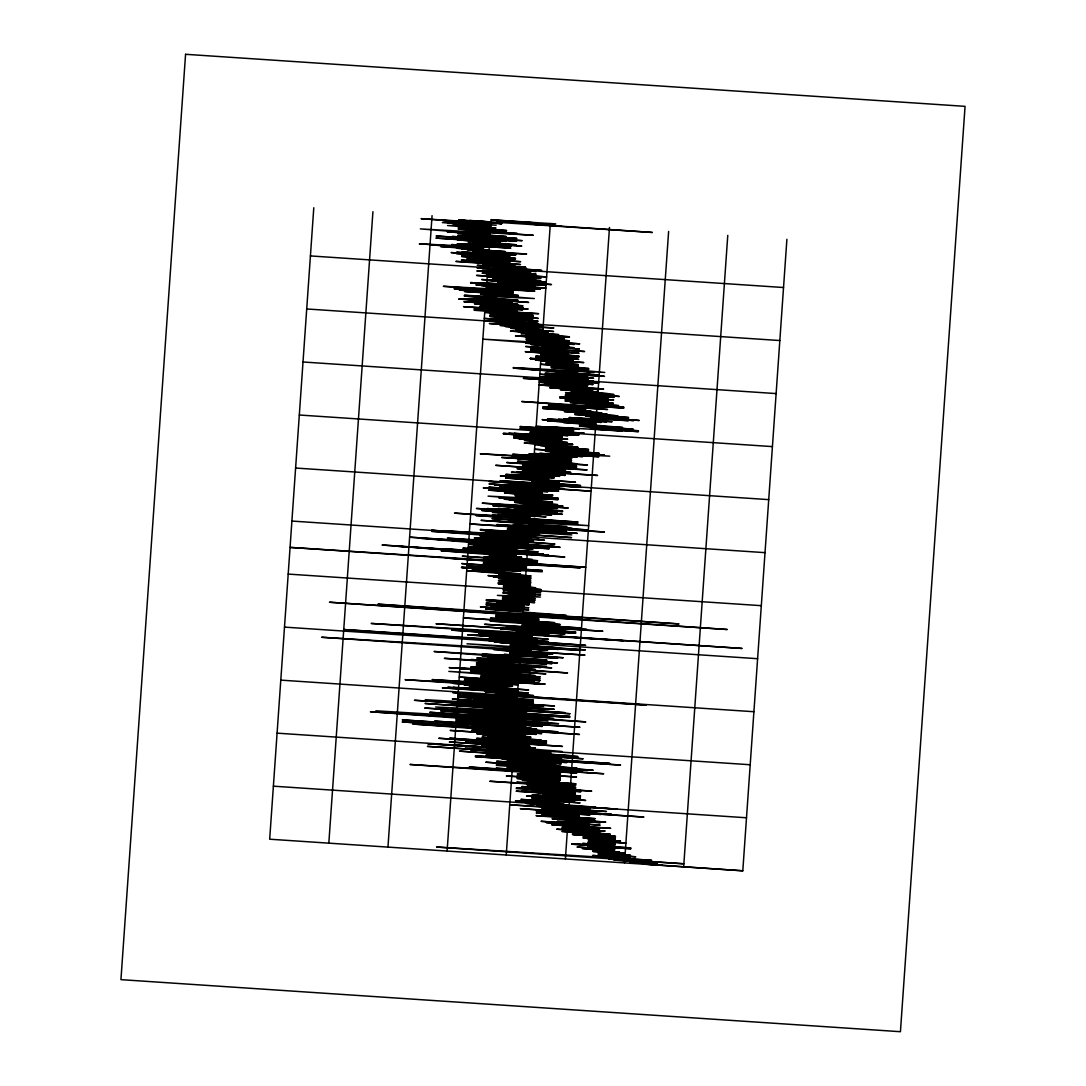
<?xml version="1.0" encoding="UTF-8"?>
<svg xmlns="http://www.w3.org/2000/svg" width="1086" height="1086" viewBox="0 0 1086 1086"><rect width="100%" height="100%" fill="white"/><g stroke="black" fill="none" stroke-linecap="round" stroke-linejoin="round"><path stroke-width="1.5" d="M313.786 207.738L269.681 839.207L742.797 870.796L786.902 239.314M328.827 843.157L372.932 211.675M387.96 847.107L432.065 215.625M447.106 851.057L491.211 219.576M506.239 854.994L550.344 223.526M555.72 223.879L491.198 219.806L534.19 222.806L496.519 220.879L560.973 226.01L528.719 223.974L652.347 232.458L469.546 220.499L491.035 222.046L458.767 220.01L491.021 222.277L458.754 220.241L501.746 223.472L458.726 220.716L501.718 223.702L421.056 218.68L469.423 222.141L442.531 220.458L496.221 225.223L442.382 222.576L490.723 226.512L458.414 225.182L490.655 227.449L453.011 225.06L496.017 228.046L447.581 225.521L506.646 230.531L458.224 227.775L501.203 231.114L463.532 229.187L506.538 232.173L458.143 229.065L517.248 233.476L468.826 230.721L533.321 235.268L420.336 228.902L490.166 234.508L447.147 231.752L506.225 236.531L457.83 233.409L495.433 236.395L463.152 234.712L516.895 238.418L468.5 235.309L500.741 237.698L457.681 235.526L522.149 240.658L452.224 236.463L516.705 241.241L436.056 235.974L505.9 241.35L462.88 238.594L478.994 239.911L446.713 237.983L478.967 240.264L446.685 238.336L478.94 240.603L435.907 238.092L500.402 242.64L457.382 239.884L516.461 244.771L473.401 242.599L521.769 246.074L473.36 243.074L510.99 245.707L467.957 243.06L510.936 246.413L462.514 243.766L505.506 246.984L457.111 243.875L505.479 247.336L467.835 244.947L500.076 247.214M565.385 858.945L609.49 227.476M624.518 862.895L668.623 231.427M683.664 866.845L727.769 235.377M595.413 428.997L638.446 431.631L590.092 427.925L638.5 430.803L579.408 426.146L633.206 429.146L579.476 425.21L622.522 427.49L563.458 422.481L595.739 424.287L547.371 420.825L590.431 422.983L542.05 419.644L595.834 422.875L547.507 418.938L601.277 422.413L558.285 419.305L606.721 421.83L563.715 418.721L612.124 421.721L569.118 418.734L601.427 420.173L569.186 417.906L606.83 420.187L569.2 417.553L628.4 420.676L590.798 417.811L633.817 420.567L590.811 417.458L639.22 420.458L585.503 416.169L628.563 418.327L574.82 414.499L628.618 417.513L574.915 413.101L617.934 415.843L564.218 411.553L607.25 414.187L564.286 410.617L601.943 412.884L542.837 408.472L591.246 411.227L542.905 407.413L580.562 409.693L542.959 406.707L586.006 408.988L548.376 406.368L580.657 408.16L553.806 406.015L607.576 409.49L548.457 405.309L602.268 408.187L548.511 404.481L586.182 406.408L521.714 401.508L623.88 408.092L586.25 405.458L623.934 407.277L586.304 404.644L618.586 406.558L570.259 402.512L618.653 405.621L575.648 402.635L607.956 404.073L564.964 400.856L613.414 403.259L565.073 399.444L608.119 401.725L559.779 397.91L608.174 401.019L565.182 397.802L602.852 399.716L559.86 396.729L613.644 399.974L565.277 396.39L602.961 398.318L565.331 395.684L603.001 397.72L570.747 395.453L608.391 397.843L565.412 394.503L613.821 397.381L570.829 394.394L613.834 397.15L576.218 394.394L613.861 396.797L576.245 394.164L608.527 395.969L570.897 393.336L619.291 396.444L565.548 392.63L608.608 394.68L570.992 392.046L603.246 394.082L576.381 392.168L614.024 394.557L576.394 391.937L608.676 393.729L560.349 389.684L597.992 392.073L560.417 388.734L592.684 390.77L549.679 387.783L592.739 389.955L555.15 386.738L598.169 389.494L539.077 384.946L603.612 389.019L549.869 385.082L587.54 387.01L544.588 383.426L582.218 385.829L544.602 383.073L587.621 385.829L539.267 382.245L587.662 385.354L550.032 382.734L587.689 384.892L539.348 381.077L593.119 384.539L550.113 381.553L582.395 383.358L539.43 379.896L582.463 382.408L523.33 378.349L598.617 383.019L550.303 378.851L593.363 381.01L539.647 376.842L582.653 379.598L555.788 377.684L588.055 379.72L545.077 376.258L582.72 378.647L550.48 376.38L588.137 378.539L550.521 375.675L593.553 378.2L539.823 374.249L588.218 377.371L550.602 374.494L577.494 376.177L545.253 373.91L577.535 375.702L545.294 373.204L604.495 376.326L566.865 373.693L588.381 375.009L561.503 373.095L593.784 374.901L556.168 372.267L599.187 375.023L550.833 371.331L577.711 373L523.981 369.064L561.625 371.453L513.244 368.113L567.014 371.575L513.271 367.638L604.766 372.444L551.091 367.557L588.761 369.484L551.159 366.62L583.426 368.656L556.561 366.511L588.829 368.548L551.199 365.914L583.467 367.95L540.516 364.258L578.173 366.416L551.308 364.502L578.2 366.186L545.946 363.919L578.227 365.71L545.973 363.443L578.241 365.48L546.014 362.968L578.309 364.543L546.095 361.801L573.014 363.009L540.76 360.728L567.652 362.412L535.412 360.131L583.847 362.548L530.117 358.597L573.136 361.353L530.131 358.366L573.15 361.122L535.547 358.027L573.245 359.71L535.642 356.846L578.675 359.357L535.683 356.14L573.327 358.529L541.072 356.262L573.354 358.068L541.113 355.787L568.032 356.995L541.181 354.85L578.824 357.253L541.195 354.62L578.865 356.547L541.235 353.914L578.879 356.303L541.262 353.683L578.906 356.072L525.19 351.66L568.209 354.416L530.633 351.077L568.29 353.235L530.674 350.602L579.096 353.249L530.755 349.434L568.412 351.592L530.783 348.959L568.426 351.362L536.212 348.62L584.621 351.497L530.864 347.791L563.172 349.353L525.556 346.488L579.395 349.013L541.805 345.918L574.087 347.724L531.095 344.493L568.752 346.651L531.135 344.018L563.417 345.823L525.787 343.19L568.82 345.715L482.863 339.144L574.318 344.425L531.339 341.085L579.761 343.841L526.031 339.674L558.299 341.71L536.796 340.149L563.688 341.832L531.461 339.321L563.729 341.357L526.099 338.723L569.145 341.004L531.529 338.384L569.173 340.773L526.208 337.081L563.851 339.47L515.497 335.886L558.516 338.642L520.886 336.022L563.919 338.533L520.941 335.316L563.96 338.058L531.706 335.791L558.611 337.23L526.398 334.488L569.417 337.244L526.425 334.026L569.444 336.782L521.09 333.198L553.385 334.76L526.52 332.615L558.788 334.651L510.434 331.067L548.077 333.456L515.823 331.189L548.118 332.75L515.877 330.483L548.131 332.52L515.904 330.008L548.186 331.814L515.931 329.547L553.616 331.474L510.624 328.243L542.891 330.28L510.678 327.538L542.946 329.574L505.343 326.479L537.651 328.04L500.022 325.406L553.86 327.945L489.352 323.519L543.122 326.995L500.157 323.533L532.425 325.569L500.171 323.289L532.439 325.325L500.198 322.827L532.466 324.863L505.601 322.949L543.231 325.338L500.252 322.121L543.271 324.877L484.139 320.804L527.158 323.56L494.931 321.049L537.977 323.343L489.65 319.284L521.932 321.089L484.302 318.456L538.127 321.225L495.121 318.225L532.792 320.153L495.175 317.533L532.819 319.922L489.84 316.46L527.538 318.157L489.922 315.402L538.317 318.402L489.949 315.049L532.982 317.574L495.352 314.94L533.022 316.868L495.42 313.881L533.09 315.917L490.085 312.931L533.104 315.687L484.736 312.347L533.145 315.225L474.08 310.216L538.656 313.691L474.148 309.266L517.194 311.56L474.229 308.098L517.248 310.854L463.518 306.673L522.719 309.795L479.713 306.809L522.746 309.334L479.754 306.333L517.411 308.492L490.533 306.591L528.176 308.981L485.17 305.994L522.868 307.677L485.238 305.057M535.751 432.445L530.375 432.214L573.367 435.201L530.348 432.567L567.978 435.187L530.335 432.798L567.937 435.662L530.294 433.26L535.669 433.748M533.443 465.487L560.349 467.048L522.733 464.292L576.503 467.659L506.646 462.514L576.571 466.831L522.841 462.772L576.612 466.125L517.479 462.052L571.277 465.297L528.271 462.188L565.915 464.577L517.547 461.238L587.499 464.957L533.742 461.251M532.357 481.125L559.263 482.564L505.56 478.03L575.499 482.116L511.004 477.568L548.647 479.849L500.307 475.912L543.353 478.437L505.737 475.573L548.756 478.315L511.167 475.22L554.186 477.854L505.818 474.392L554.213 477.501L511.207 474.514L554.267 476.686L522.054 474.053L559.697 476.333L527.457 473.944L559.752 475.505L511.37 472.166L565.168 475.396L516.8 471.813L565.236 474.46L522.257 470.998L597.571 475.437L538.439 471.378L570.707 473.292L522.352 469.709L570.774 472.356L517.017 468.636L554.702 470.455L517.112 467.469L565.521 470.347L495.65 465.324L565.548 469.871L522.57 466.532L587.159 469.899L522.651 465.351L571.06 468.229L533.443 465.609M520.357 652.89L514.968 652.659L547.222 654.926L514.94 653.12L547.181 655.51L509.538 653.229L563.227 657.763L514.832 654.654L547.072 657.044L504.053 654.41L557.797 658.225L482.469 654.03L520.099 656.663L434.033 651.505L546.869 659.976L482.32 656.256L546.815 660.682L487.668 656.854L519.909 659.243L487.614 657.79L552.109 662.216L492.963 658.51L557.471 662.935L476.795 658.021L552.014 663.627L492.854 660.03L546.584 664.103L471.283 659.541L508.886 662.406L444.364 658.333L546.421 666.329L476.455 662.718L551.715 667.863L492.569 664.035L540.95 667.496L476.36 664.13L530.09 668.189L487.044 665.786L513.909 667.822L492.406 666.505L535.398 669.492L476.238 666.017L567.571 672.94L470.767 666.953L529.832 671.84L470.686 668.121L529.819 672.193L459.894 667.999L545.905 673.849L449.115 667.632L508.248 671.691L459.853 668.582L518.959 672.886L475.926 670.361L518.891 673.822L470.496 670.714L529.629 674.895L481.234 671.786L534.977 675.601L486.555 672.845L540.285 676.904L448.844 671.392L540.149 678.791L480.976 675.424L529.357 678.777L497.035 677.447L540.041 680.433L480.894 676.605L540.027 680.664L480.854 677.067L523.832 680.528L491.551 678.736L534.543 681.723L459.256 677.053L539.823 683.488L464.55 678.587L545.186 684.085L486.039 680.257L539.796 683.963L475.22 680.474L518.212 683.705L464.441 680.23L518.185 684.058L464.414 680.583L518.131 684.764L432.065 679.605L496.573 684.031L475.071 682.714L507.311 684.981L464.265 682.7L512.646 686.04L405.064 679.687L507.203 686.624L453.419 683.393L507.162 687.099L464.102 685.049L528.57 689.949L480.175 686.827L517.791 689.691L469.383 686.814L517.737 690.397L453.133 687.384L490.763 690.017L447.744 687.262L528.366 693.004L442.301 687.845L501.433 691.904L485.279 691.063L517.52 693.574L485.252 691.538L522.882 694.171L485.238 691.768L533.579 695.597L495.935 693.194L528.149 695.936L501.27 694.266L528.122 696.411L506.605 695.094L646.346 705.126L452.767 692.556L517.275 696.981L479.632 694.592L517.235 697.687L463.423 694.687L533.28 699.941L458.007 695.04L533.199 701.122L474.012 697.877L533.131 701.936L457.858 697.036L533.077 702.886L479.306 699.411L533.05 703.117L473.903 699.398L516.895 702.506L473.863 699.995L511.479 702.628L495.352 701.665L506.09 702.493L452.319 699.031L554.457 705.968L479.17 701.176L473.795 700.932L522.176 704.285L457.627 700.321L543.624 706.416L425.264 699.696L554.227 709.253L414.418 700.28L548.824 709.362L484.247 705.995L527.239 708.995L451.952 704.203L527.212 709.348L451.939 704.434L564.801 712.674L425.006 703.457L570.123 713.746L484.057 708.588L527.063 711.574L435.554 707L569.933 716.448L451.627 708.9L569.865 717.384L424.68 708.045L516.067 714.262L505.316 713.665L521.429 714.86L483.786 712.47L526.791 715.457L451.505 710.665L548.226 717.955L440.685 710.882L553.588 718.538L472.926 713.271L585.761 721.878L515.836 717.683M593.784 838.989L599.16 839.234M525.841 342.484L536.593 343.095M571.155 389.698L581.906 390.295M528.665 533.918L512.511 533.307L571.616 537.611L485.591 531.977L533.945 535.683L447.853 531L528.475 536.62L431.699 530.28L539.213 537.692L431.671 530.633L501.556 535.412L431.631 531.325L528.353 538.493L479.958 535.384L544.439 540.163L490.668 536.688L522.868 539.552L479.822 537.271L533.579 540.977L474.378 537.855L554.973 544.059L474.31 538.9L528.04 542.851M528.04 542.973L447.351 538.167L554.797 546.407L409.612 537.19L560.145 547.358L420.336 538.262L549.367 546.991L431.074 539.213L549.245 548.756L468.582 543.597L495.42 545.864L468.528 544.303L533.009 549.082L473.849 545.484L500.714 547.398L479.184 546.434L516.76 549.774L468.351 546.774L538.208 551.919L473.686 547.846L527.429 551.661L462.853 548.186L543.462 554.036L473.523 550.073L548.783 555.217L446.59 548.987L564.869 556.996L382.055 545.036L494.945 552.693L398.168 546.339L468.052 551.131M520.438 651.831L531.19 652.442L498.949 650.161L547.344 653.161L493.587 649.455L585.028 655.089L321.605 637.265L531.353 650.08L504.515 647.704L547.548 650.338L466.98 643.781L558.408 649.414L526.167 647.025L579.951 650.378L510.094 645.247L585.381 649.917L526.262 645.736L558.53 647.772L510.176 643.944L526.33 644.677L499.479 642.518L537.122 644.921L494.13 641.812L526.398 643.726L488.809 640.631L531.841 643.143L483.46 639.803L558.761 644.351L343.746 629.527L585.707 645.328L488.985 638.161L548.159 641.527L494.456 637.115L532.099 639.382L467.604 634.848L537.516 639.274L473.007 634.848L521.429 637.618L483.799 634.984L548.321 639.165L478.478 633.912L526.873 636.912L483.922 633.219L532.33 636.097L451.735 630.124L623.826 640.781L494.809 632.052L742.118 648.451L371.181 623.445L548.674 634.238L516.42 631.957L548.688 633.993L521.809 632.079M501.705 688.035L512.456 688.633M501.298 693.791L512.063 694.388M568.019 821.097L600.327 822.659L551.987 818.722L605.771 822.075L562.765 819.088L578.906 819.93L557.417 818.369L595.074 820.541L535.995 815.64L568.304 817.093L541.425 815.179L595.196 818.654L552.204 815.667L579.164 816.278L536.185 812.939L579.218 815.572L547.018 812.6L590.065 814.88L536.308 811.174L600.897 814.432L574.032 812.518L643.93 817.066L520.275 808.69L611.703 814.324L547.222 809.667L584.879 811.826L541.914 808.364L595.685 811.839L541.968 807.536L606.504 811.5L509.755 804.794L585.069 809.111L536.701 805.54L590.512 808.541L526.045 803.409L617.472 809.151L552.964 804.726L595.997 807.251L515.429 800.803L563.838 803.803L526.248 800.463L558.53 802.391L520.927 799.405L580.1 802.88L531.76 798.943L558.693 800.029L537.19 798.481L574.833 800.871L531.869 797.409L574.888 800.165L531.882 797.178L585.68 800.423L526.561 795.997L580.399 798.644L532.045 794.83L569.729 796.757L542.864 794.613L580.508 797.002L542.932 793.662L580.589 795.943L516.108 791.165L569.892 794.395L521.511 791.056L575.336 793.825L532.33 790.825L575.349 793.581L516.284 788.585L575.458 791.938L516.339 787.879L580.874 791.708L532.547 787.662L580.956 790.649L521.823 786.59L591.721 791.137L537.991 787.187L559.534 788.042L527.294 785.531L575.702 788.531L538.113 785.436L570.394 787.228L527.389 784.241L575.784 787.35L489.786 781.255L570.476 786.06L516.732 782.232L565.141 784.988L527.552 781.893L575.947 785.002L532.941 782.015L559.874 783.223L522.257 780.359L576.028 783.82L527.647 780.481L554.579 781.567L516.99 778.472L554.634 780.861L522.393 778.472L560.037 780.753L522.434 777.766L560.091 780.047L517.085 777.06L560.118 779.694L506.361 775.988L560.186 778.635L517.207 775.295L560.24 777.929L522.61 775.295L560.308 776.992L517.303 773.884L549.57 775.92L522.705 774.006L549.597 775.567L528.108 774.006L576.503 777.006L522.746 773.3L560.403 775.58L522.787 772.825L544.33 773.68L409.938 764.463L560.512 773.938L469.179 767.001L560.593 772.757L496.098 768.209L576.788 773.015L506.931 767.761L603.735 773.748L517.723 767.883L582.259 771.956L496.302 765.386L587.77 770.436L496.383 764.096L593.187 770.205L485.714 762.209L577.128 768.196L507.257 763.173L561.041 766.404L496.587 761.272L555.76 764.639L512.768 761.653L545.05 763.444L507.447 760.471L561.218 763.825L502.139 759.168L550.561 761.815L475.301 756.67L566.716 762.535L523.723 759.426L561.367 761.829L475.356 755.842L620.554 765.06L502.275 757.051L523.791 758.367L486.189 755.503L609.87 763.404L486.216 755.028L545.403 758.395L486.297 753.969L561.571 758.883L459.487 751.118L583.182 758.788L486.447 751.743L577.874 757.376L470.387 749.72L577.928 756.548L427.409 746.381L572.58 755.842L465.079 748.308L551.131 753.575L486.664 748.688L540.461 751.811L497.469 748.702L529.724 750.738L427.599 743.679L551.267 751.702L449.129 744.765L562.086 751.471L481.519 745.037L535.33 747.915L449.319 741.942L524.592 746.842L476.252 743.15L530.022 746.625L465.541 741.724L519.312 745.2L481.682 742.566L519.366 744.494L476.374 741.385L530.158 744.616L438.771 738.276L562.439 746.421L449.59 738.181L540.991 744.168L487.234 740.448L535.669 743.095L481.94 739.037L546.462 743.231L476.578 738.331L546.475 742.878L481.994 738.208L535.778 741.453L482.062 737.15L546.611 741.114L492.881 736.932L541.276 740.041L498.27 737.055L503.673 737.177L487.546 735.982L525.203 738.141L482.238 734.693L530.647 737.57L476.89 733.865L530.66 737.326L476.93 733.389L530.701 736.865L487.709 733.756L525.366 735.914L450.133 730.416L520.045 734.733L482.455 731.625L525.488 734.15L471.745 730.213L536.267 734.394L477.161 729.982L541.724 733.579L412.761 724.023L579.476 734.448L402.105 721.891L558.055 731.842L472.098 725.272L536.647 729.1L402.254 719.896L531.312 728.163L434.576 721.104L525.991 726.86L477.636 723.276L515.293 725.326L456.174 721.253L542.226 726.412L466.994 721.036L542.281 725.706L456.269 719.719L526.181 724.267L461.699 719.502L579.978 727.281L515.47 722.855M447.744 223.173L463.885 224.137M488.103 264.02L504.243 264.984M429.622 714.642L445.762 715.593M472.532 255.061L494.035 256.377L477.921 255.183M488.428 259.31L509.945 260.64L483.08 258.604L509.972 260.287L472.342 257.654L504.61 259.69L466.98 257.056L504.623 259.459L461.631 256.459L499.275 258.739L461.672 255.753L515.47 258.997L477.84 256.364L515.511 258.292L472.505 255.305L504.773 257.341M487.763 268.839L509.28 270.156M503.266 278.966L524.782 280.283M533.755 461.143L576.775 463.776L517.71 458.889L571.48 462.242L501.596 457.45L560.77 461.048L528.529 458.659L566.2 460.586L512.443 456.88L571.603 460.478L517.859 456.649L560.892 459.283L480.256 453.785L571.738 458.591L512.619 454.287L571.806 457.654L528.801 454.667L571.847 457.07L528.855 453.962L577.25 457.07L534.285 453.5L582.68 456.609L539.701 453.378L598.875 456.744L550.507 453.283L609.721 456.174L545.24 451.274L604.4 454.993L550.683 450.812L599.092 453.69L534.583 449.265L599.119 453.215L550.778 449.4L588.436 451.559L545.484 447.866L588.517 450.378L545.511 447.391L588.585 449.441L545.579 446.455L577.861 448.26L540.244 445.504L577.888 447.907L534.909 444.554M488.089 264.251L514.981 265.934L455.876 261.4L509.701 264.156L472.084 261.414L520.479 264.522L461.374 260.111L509.782 263.097L466.776 260.111L509.823 262.405L472.22 259.527L509.863 261.807L472.261 258.943L504.528 260.979L466.899 258.237L520.669 261.699L488.428 259.432M519.624 276.754L487.356 274.717L535.737 278.07L487.315 275.423L535.683 278.776L476.51 275.41L530.253 279.238L487.22 276.713L540.964 280.663L492.528 278.016L546.258 282.197L492.447 279.197L540.787 283.012L481.627 279.536L551.484 284.546L486.962 280.364L535.344 283.704L492.325 280.962L529.954 283.582M485.686 298.704L512.578 300.374L474.949 297.754L517.995 300.157L464.265 296.084L496.533 298.012L464.319 295.27L534.312 298.528L480.596 294.225L518.239 296.505L480.677 293.057L518.321 295.446L480.691 292.813L512.959 294.849L464.577 291.51L513.013 294.143L459.283 290.084L513.067 293.206L453.975 288.672L513.135 292.27L475.519 289.636L513.176 291.795L475.559 288.93L507.827 290.967L443.332 286.31L534.814 291.238L486.46 287.532L524.117 289.813L486.487 287.179L534.936 289.582L497.307 286.962L529.574 288.876L481.207 285.523L540.353 289.243L475.844 284.817L540.394 288.659L481.315 283.88L545.837 288.075L470.577 282.93L518.986 285.93L470.605 282.577L529.764 286.175L481.397 282.822L535.208 285.591L497.592 282.957L535.249 285.116L497.632 282.251L546.027 285.374L497.687 281.546M485.659 299.057L517.927 301.094L485.673 298.826M550.005 383.195L576.883 384.878M535.765 432.337L578.784 435.092L530.402 431.739L578.811 434.739L530.457 430.911L573.503 433.436L535.914 430.219L584.309 433.205L530.565 429.391L562.847 431.305L519.855 428.196L568.277 430.843L530.674 427.979L573.679 430.735L519.963 426.554L573.747 429.784L536.145 426.812L579.191 429.323L536.185 426.336L573.829 428.617L546.964 426.703L622.278 431.02L595.399 429.106M534.923 444.445L577.942 447.201L524.212 443.02L556.494 444.934L529.629 442.912L567.272 445.301L529.656 442.559L572.702 444.717L540.475 442.219L572.743 444.255L524.402 440.427L567.462 442.477L519.108 438.893L562.114 441.649L513.759 438.065L551.403 440.468L519.189 437.726L556.833 439.993L513.827 437.006L562.249 439.884L513.909 435.839L567.693 439.192L503.252 433.816L562.412 437.536L503.28 433.355L551.688 436.355L508.696 433.246L551.715 436.002L514.085 433.368L562.534 435.771L535.656 433.857M530.701 504.759L557.593 506.429L525.352 504.04L557.62 506.076L520.004 503.334L563.023 506.09L520.018 503.103L525.407 503.225L514.669 502.384L546.937 504.298L514.696 501.922L557.715 504.664L520.099 501.922L530.905 501.936L509.429 500.022L552.462 502.669L504.08 499.193L552.502 501.963L498.786 497.782L541.805 500.537L488.103 496.126L558.068 499.614L520.452 496.981L558.095 499.261L515.131 495.8L558.177 498.08L515.185 494.985L552.828 497.374L515.198 494.741L547.48 496.669L504.528 492.963L536.796 494.89L504.569 492.257L552.978 495.257L488.51 490.125L542.321 493.125L493.954 489.664L537 492.067L483.27 487.885L542.416 491.714L494.035 488.374L547.819 491.727L488.727 487.193L558.652 491.266L510.271 487.913L547.914 490.315L499.574 486.501L547.982 489.487L499.601 486.026L558.747 489.854L494.293 484.845L591.069 491.184L488.958 483.894L564.231 488.686L510.501 484.75L558.91 487.628L510.542 484.152L548.186 486.555L510.556 483.922L542.824 485.836L510.583 483.446L532.126 484.41L489.121 481.424L580.535 487.288L516.04 482.754L548.308 484.668L505.316 481.682L553.724 484.56L499.981 480.731L580.657 485.537L532.344 481.356M520.37 652.659L547.263 654.342L509.646 651.586L552.679 654.22L520.425 651.953M475.736 673.062L518.755 675.818L470.374 672.478M552.815 806.844L579.707 808.527M487.37 274.486L541.14 277.962L482.062 273.183L546.625 276.903L487.492 272.83L535.914 275.477L498.311 272.613L535.955 275.016L476.822 270.943L536.022 274.066L482.265 270.36L525.285 273.115L493.03 270.848M515.823 717.792L429.784 712.28L547.996 721.118L375.878 710.814L558.625 723.724L370.407 711.751L542.389 724.172L477.867 719.991L515.483 722.733M310.42 255.929L783.535 287.519M306.727 308.967L779.829 340.542M303.021 361.991L776.137 393.58M299.315 415.015L772.431 446.604M295.609 468.039L768.725 499.628M291.903 521.063L765.019 552.652M288.197 574.087L761.313 605.676M284.505 627.111L757.607 658.7M280.799 680.135L753.915 711.724M277.093 733.159L750.209 764.748M273.387 786.183L746.503 817.772M742.797 870.796L646.034 864.212L662.188 864.945L629.948 862.433L656.854 863.872L629.989 861.85L656.894 863.289L630.029 861.374L651.546 862.691L613.916 860.058L656.949 862.705L608.594 858.999L683.868 863.791L436.586 847.039L651.709 860.343L592.576 856.162L630.233 858.442L603.354 856.528M473.197 245.545L510.814 248.178L462.419 245.056L473.17 245.898L451.654 244.581L489.284 247.201L419.305 243.834L467.672 247.187L430.029 244.784L483.759 248.843L440.712 246.563L489.067 250.269L456.799 248.232L505.18 251.572L462.161 248.816L494.415 251.097L462.147 249.061L494.388 251.328L467.509 249.644L526.615 254.07L478.152 251.898L515.782 254.531L472.736 252.006L515.728 255.115L461.944 251.884L504.922 255.332L456.527 252.224L510.271 255.929L451.097 252.576L494.076 255.916M488.076 264.373L525.692 267.237L482.673 264.482L525.678 267.468L482.618 265.188L525.61 268.418L477.216 265.296L541.67 270.428L498.65 267.672L530.905 269.952L498.637 267.916L530.85 270.658L498.569 268.853L536.199 271.486L477.039 267.889L530.728 272.532L487.682 270.02L525.312 272.64L487.668 270.251L519.923 272.518M485.646 299.179L528.638 302.397L474.853 299.044L496.356 300.591L469.464 298.921L507.081 301.664L464.061 299.03L512.429 302.383L458.659 299.03L507.026 302.37L480.148 300.7L512.388 302.967L474.731 300.808L517.696 304.27L469.301 301.148L517.669 304.732L469.274 301.623L512.266 304.854L463.871 301.732L522.99 305.804L474.596 302.682L517.56 306.388L474.514 303.863L522.895 307.216L479.876 304.46L512.13 306.727M530.687 504.99L568.29 507.976L482.198 503.171L557.457 508.438L509.008 506.144L546.625 508.777L492.827 505.764L562.684 510.909L519.637 508.628L562.629 511.615L514.221 508.737L557.186 512.307L498.04 508.479L535.629 511.587L487.234 508.587L535.588 512.171L476.428 508.452L562.439 514.316L492.542 509.768L535.534 512.986L497.863 510.949L551.593 515.008L481.695 510.461L540.801 514.886L492.352 512.47L546.068 516.882L508.424 514.492L535.289 516.515L503.022 514.479L513.759 515.443L497.605 514.601L529.859 516.868L492.175 515.171L513.664 516.732L454.505 513.135L578.105 522.095L475.94 515.511L561.951 521.375L513.556 518.253L556.548 521.484L518.877 519.434L577.983 523.859L491.931 518.592L588.666 525.638L507.922 521.538L540.163 523.927L491.768 520.818L534.774 523.805L481.003 520.343L566.987 526.669L529.289 525.095L566.906 527.728L529.262 525.325L572.268 528.434L513.108 524.728L588.354 529.982L496.913 524.592L604.427 532.004L469.953 523.968L534.461 528.393L518.293 527.782L566.648 531.488L507.447 528.366L577.318 533.375L507.366 529.534L571.806 534.909L480.365 529.506L539.47 533.932L480.311 530.212L528.692 533.674M419.658 548.009L511.031 554.471L451.871 550.751L516.379 555.299L441.065 550.738L521.647 557.064L489.379 555.027L521.619 557.539L489.311 556.086L521.565 558.367L489.284 556.439L532.276 559.548L483.84 557.023L537.597 560.729L462.297 556.181L537.502 562.141L483.718 558.788L521.321 561.774L483.677 559.371L515.931 561.652L483.664 559.616L505.153 561.286L290.071 547.398L585.761 567.259L445.966 558.041L580.318 567.842L488.876 562.317L531.882 565.317L483.419 563.023L526.425 566.01L483.392 563.485L526.398 566.485L483.338 564.313L520.941 567.177L461.781 563.58L526.276 568.127L477.84 565.602L510.094 567.869L477.826 565.833L488.578 566.675L483.189 566.43L542.321 570.503L467.021 565.942L542.226 571.793L461.523 567.231L520.656 571.29L461.496 567.584L504.488 570.802L477.596 569.132L504.447 571.399L477.541 569.946L504.406 571.86L472.152 569.824L509.755 572.689L472.098 570.53L520.479 573.883L466.695 570.639L531.135 576.014L498.854 574.087L525.719 576.123L498.827 574.44L525.665 576.951L498.759 575.39L531.013 577.779L498.732 575.851L525.597 577.888L487.953 575.607L530.932 578.838L493.248 577.019L525.488 579.408L498.596 577.738L525.461 579.761L498.542 578.553L530.796 580.834L503.877 579.503L503.823 580.331L530.701 582.245L503.809 580.562L530.674 582.598L498.393 580.671L530.62 583.304L503.728 581.621L525.19 583.644L503.687 582.327L525.176 583.996L498.257 582.68L530.511 584.947L498.23 583.033L530.457 585.653L498.189 583.739L530.43 586.006L503.537 584.322L530.402 586.359L503.497 585.028L535.71 587.77L508.818 586.101L503.429 585.978L535.669 588.368L503.361 586.915L540.991 589.549L508.71 587.621L540.964 589.902L508.682 587.974L535.534 590.363L508.601 589.277L540.842 591.544L503.198 589.264L535.452 591.531L503.144 590.092L540.76 592.712L508.506 590.675L535.344 593.065L508.438 591.503L535.317 593.418L508.397 592.209L535.262 594.123L502.994 592.209L540.624 594.829L502.927 593.146L535.167 595.535L508.248 594.205L540.461 597.069L497.374 595.372L534.977 598.359L502.696 596.431L534.95 598.712L508.058 597.029L534.909 599.296L502.614 597.612L534.828 600.354L502.56 598.44L534.801 600.707L502.546 598.671L529.384 601.047L502.492 599.377L529.33 601.875L502.438 600.205L534.679 602.594L486.27 599.703L529.235 603.164L486.202 600.531L529.208 603.517L491.564 601.128L529.181 603.87L496.899 602.078L529.113 604.821L496.859 602.784L523.723 604.807L486.026 603.124L523.656 605.744L491.374 603.952L518.185 606.68L485.917 604.766L528.909 607.753L491.225 606.069L523.452 608.689L491.171 606.775L523.411 609.165L491.144 607.128L528.76 609.87L480.365 606.87L523.357 609.979L496.465 608.309L517.954 609.979L491.048 608.54L517.927 610.441L485.646 608.649L517.886 611.038L485.618 609.002L566.186 615.436L523.153 612.925L566.159 615.911L533.878 613.997L679.021 623.921L377.928 604.169L582.137 618.993L329.452 602.228L727.24 629.5L506.795 615.015L533.674 616.929L496.003 614.893L528.244 617.391L495.949 615.708L538.941 618.816L495.881 616.767L538.873 619.753L495.813 617.717L538.805 620.703L490.37 618.178L554.878 622.712L501.08 619.604L544.059 622.943L538.67 622.699L463.383 617.907L560.159 624.491L511.764 621.368L533.24 623.038L490.166 621.111L560.05 626.011L522.38 623.975L581.512 628.034L527.701 625.034L586.807 629.459L522.257 625.617L602.893 631.237L484.546 624.287L565.168 630.016L516.76 627.029L575.824 632.147L505.927 627.599L565.046 631.78L505.9 627.952L548.878 631.17L435.975 623.758L575.743 633.206L500.429 628.889L564.883 634.02L516.447 631.495L521.823 631.971M630.247 858.198L592.63 855.456L630.287 857.614L598.047 855.347L630.328 857.139L603.477 854.763L635.744 856.8L598.128 854.166L630.423 855.727L603.572 853.582L630.45 855.266L598.21 852.985L625.102 854.668L598.223 852.754L625.115 854.438L598.25 852.279L625.156 853.732L592.915 851.451L625.197 853.257L592.956 850.745L619.862 852.198L582.313 848.505L614.595 850.311L582.367 847.799L614.635 849.714L577.019 847.08L614.676 849.13L587.811 847.216L614.717 848.546L587.893 846.035L630.912 848.79L571.82 844.134L630.966 847.976L571.847 843.795L614.88 846.184L582.666 843.442L614.961 845.125L588.083 843.225L615.002 844.419L588.137 842.397L615.043 843.958L588.178 841.813L615.124 842.777L599.01 841.474L625.903 843.143L588.313 840.048L615.192 841.718L588.34 839.573L620.635 841.134L583.046 838.039L615.355 839.369L583.114 837.102L610.033 838.311L583.182 836.152L615.463 837.958L572.485 834.496L604.753 836.532L572.512 834.265L604.807 835.826L572.553 833.559L615.572 836.315L572.566 833.329L604.848 835.12L561.896 831.428L610.318 834.197L572.743 830.858L599.648 832.297L556.656 829.188L599.689 831.822L562.114 828.496L605.146 831.007L562.141 828.021L599.784 830.41L562.195 827.315L594.49 828.876L573.014 826.975L599.92 828.537L551.566 824.722L610.726 828.319L567.734 825.319L583.861 826.283L557.023 824.016L589.304 825.699L546.312 822.591L583.996 824.518L541.004 821.301L600.151 825.129L557.159 822.021L589.426 823.935L557.213 821.315L578.757 822.156L568.019 821.206M447.88 221.286L474.758 223.2M472.681 252.834L494.184 254.382M503.239 279.441L524.728 280.989M497.564 283.202L519.067 284.749M485.225 305.288L512.103 307.202M479.537 309.401L506.402 311.302M500.334 320.94L527.212 322.854M567.082 370.516L593.961 372.43M532.249 792.006L553.738 793.554M549.245 625.998L565.358 627.192M548.62 789.671L564.734 790.866M548.036 798.02L558.774 798.862M578.295 828.632L589.046 829.46M603.68 851.94L614.418 852.768M490.723 690.601L496.085 691.076M185.57 54.3L120.94 979.653L900.43 1031.7L965.06 106.347L185.57 54.3M504.814 256.866L456.432 253.513L504.814 256.866"/></g></svg>
